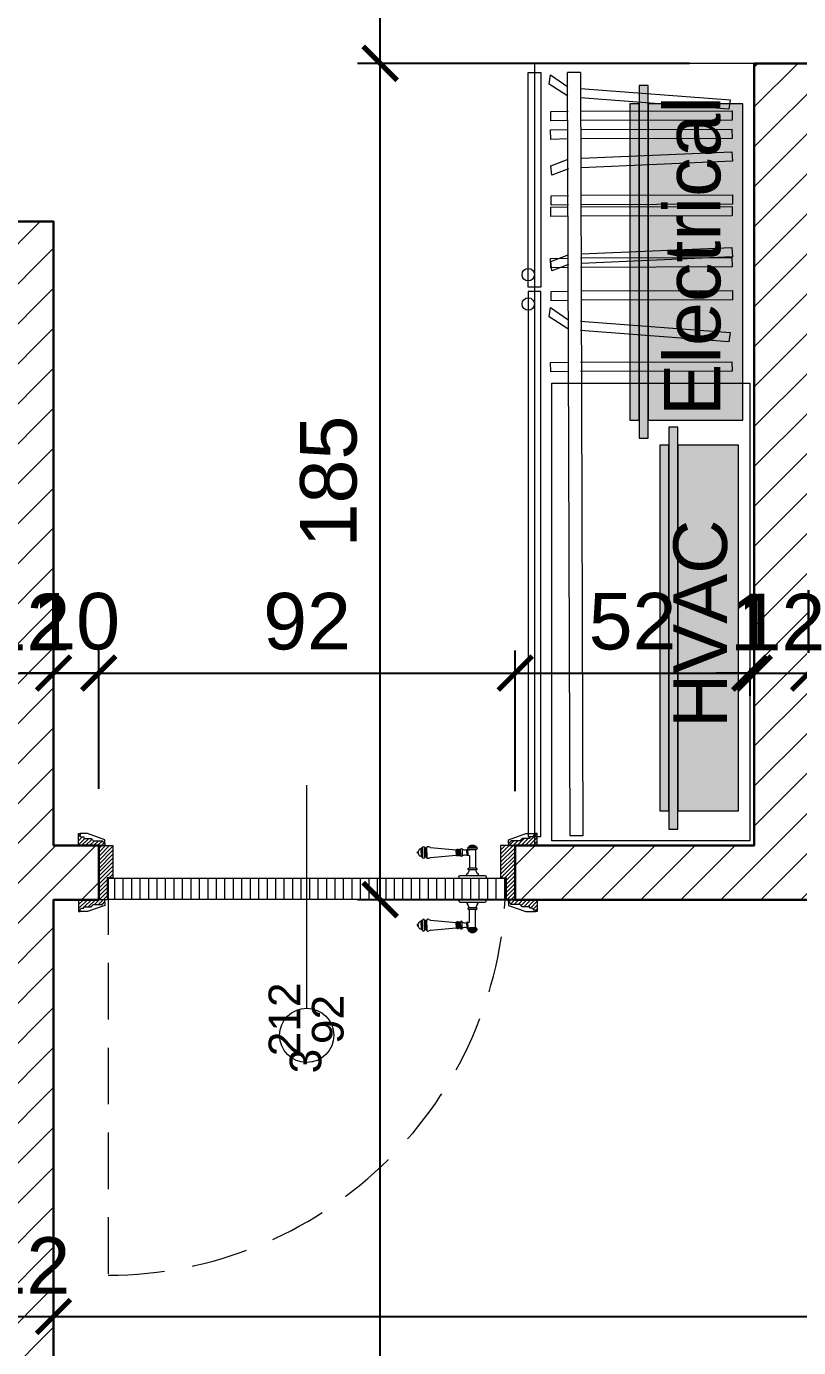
# Model space of a CAD drawing. Header units: centimetres. Extents: x 99002 to 104403, y -55119 to -48358.
# Drawn here: x 101303.3 to 101474.1, y -51711.4 to -51419.2 of the extents above; entities that cross this region are included whole.
import ezdxf

# ---------------------------------------------------------------- set-up
doc = ezdxf.new("R2010")
doc.units = ezdxf.units.CM
doc.header["$LTSCALE"] = 50
doc.header["$MEASUREMENT"] = 0
doc.linetypes.add('CACHE', pattern=[0.375, 0.25, -0.125])
doc.layers.get('0').update_dxf_attribs({"color": 8})
doc.layers.add('COTE 50ème', color=1, linetype='Continuous')
doc.layers.add('TEXTE', color=7, linetype='Continuous')
for name, color, linetype, lineweight in [('door', 44, 'Continuous', 5), ('KASETAT_Pen_No__22', 8, 'Continuous', 50), ('KASETAT_Pen_No__75', 6, 'Continuous', 20), ('MACONNERIE COUPE', 7, 'Continuous', 30), ('MACONNERIE HACHURE', 253, 'Continuous', 13), ('mobilimi', 8, 'Continuous', 9)]:
    doc.layers.add(name, color=color, linetype=linetype, lineweight=lineweight)
doc.layers.add('KASETAT_Pen_No__176', color=7, linetype='Continuous', lineweight=15, true_color=0x93a0c6)
doc.styles.add('GENERATED_STYLE_1', font='arial.ttf')
doc.styles.add('RS_TEXT_1.50', font='arial.ttf', dxfattribs={"height": 12.5})
doc.styles.add('RS_TXT_50', font='arial.ttf', dxfattribs={"height": 12.5})
doc.dimstyles.new('RS_50CM_LINEAIRE', dxfattribs={"dimscale": 5, "dimtxt": 12.5, "dimasz": 1.5, "dimexe": 1, "dimexo": 2.5, "dimgap": 1, "dimtad": 1, "dimdec": 1, "dimrnd": 0.5, "dimdsep": 46, "dimtxsty": 'RS_TXT_50', "dimblk1": 'ARCHTICK', "dimblk2": 'ARCHTICK', "dimsah": 1, "dimcen": 2.5, "dimdle": 1, "dimclrt": 4, "dimadec": 0, "dimazin": 2, "dimtfac": 1, "dimtdec": 1, "dimtix": 1, "dimtmove": 2, "dimatfit": 3, "dimfxl": 1, "dimtolj": 1, "dimtzin": 0, "dimarcsym": 0})

# ---------------------------------------------------------------- blocks, each defined once
blk = doc.blocks.new('_ArchTick')
at = {"color": 0, "linetype": 'ByBlock', "const_width": 0.15}
blk.add_lwpolyline([(-0.5, -0.5), (0.5, 0.5)], dxfattribs=at)
blk = doc.blocks.new('*D1009')
at = {"layer": 'COTE 50ème', "color": 0, "lineweight": -2, "ltscale": 0.5, "transparency": 16777216}
for p, q in [((101297.34, -51523.14), (101297.34, -51567.23)), ((101309.34, -51523.14), (101309.34, -51567.23)), ((101297.34, -51562.23), (101289.84, -51562.23)), ((101297.34, -51562.23), (101309.34, -51562.23)), ((101309.34, -51562.23), (101316.84, -51562.23))]:
    blk.add_line(p, q, dxfattribs=at)
at = {"layer": 'Defpoints', "color": 0, "ltscale": 0.5, "transparency": 16777216}
for p in [(101297.34, -51510.64), (101309.34, -51510.64), (101309.34, -51562.23)]:
    blk.add_point(p, dxfattribs=at)
at = {"layer": 'COTE 50ème', "color": 0, "lineweight": -2, "ltscale": 0.5, "transparency": 16777216, "xscale": 7.5, "yscale": 7.5, "zscale": 7.5}
blk.add_blockref('_ArchTick', (101297.34, -51562.23), dxfattribs=at)
at = {"layer": 'COTE 50ème', "color": 0, "lineweight": -2, "ltscale": 0.5, "transparency": 16777216, "xscale": 7.5, "yscale": 7.5, "zscale": 7.5, "rotation": 180}
blk.add_blockref('_ArchTick', (101309.34, -51562.23), dxfattribs=at)
at = {"layer": 'COTE 50ème', "color": 4, "ltscale": 0.5, "transparency": 16777216, "insert": (101303.34, -51550.95), "char_height": 12.5, "attachment_point": 5, "style": 'RS_TXT_50'}
blk.add_mtext('\\A1;12', dxfattribs=at)
blk = doc.blocks.new('*D1010')
at = {"layer": 'COTE 50ème', "color": 0, "lineweight": -2, "ltscale": 0.5, "transparency": 16777216}
for p, q in [((101319.34, -51587.86), (101319.34, -51557.23)), ((101411.48, -51588.35), (101411.48, -51557.23)), ((101314.34, -51562.23), (101416.48, -51562.23))]:
    blk.add_line(p, q, dxfattribs=at)
at = {"layer": 'Defpoints', "color": 0, "ltscale": 0.5, "transparency": 16777216}
for p in [(101411.48, -51562.23), (101319.34, -51600.36), (101411.48, -51600.85)]:
    blk.add_point(p, dxfattribs=at)
at = {"layer": 'COTE 50ème', "color": 0, "lineweight": -2, "ltscale": 0.5, "transparency": 16777216, "xscale": 7.5, "yscale": 7.5, "zscale": 7.5, "rotation": 180}
blk.add_blockref('_ArchTick', (101319.34, -51562.23), dxfattribs=at)
at = {"layer": 'COTE 50ème', "color": 0, "lineweight": -2, "ltscale": 0.5, "transparency": 16777216, "xscale": 7.5, "yscale": 7.5, "zscale": 7.5}
blk.add_blockref('_ArchTick', (101411.48, -51562.23), dxfattribs=at)
at = {"layer": 'COTE 50ème', "color": 4, "ltscale": 0.5, "transparency": 16777216, "insert": (101365.41, -51550.84), "char_height": 12.5, "attachment_point": 5, "style": 'RS_TXT_50'}
blk.add_mtext('\\A1;92', dxfattribs=at)
blk = doc.blocks.new('*D1011')
at = {"layer": 'COTE 50ème', "color": 0, "lineweight": -2, "ltscale": 0.5, "transparency": 16777216}
for p, q in [((101411.48, -51588.35), (101411.48, -51557.23)), ((101463.34, -51561.23), (101463.34, -51567.23)), ((101406.48, -51562.23), (101468.34, -51562.23))]:
    blk.add_line(p, q, dxfattribs=at)
at = {"layer": 'Defpoints', "color": 0, "ltscale": 0.5, "transparency": 16777216}
for p in [(101463.34, -51548.73), (101463.34, -51562.23), (101411.48, -51600.85)]:
    blk.add_point(p, dxfattribs=at)
at = {"layer": 'COTE 50ème', "color": 0, "lineweight": -2, "ltscale": 0.5, "transparency": 16777216, "xscale": 7.5, "yscale": 7.5, "zscale": 7.5, "rotation": 180}
blk.add_blockref('_ArchTick', (101411.48, -51562.23), dxfattribs=at)
at = {"layer": 'COTE 50ème', "color": 0, "lineweight": -2, "ltscale": 0.5, "transparency": 16777216, "xscale": 7.5, "yscale": 7.5, "zscale": 7.5}
blk.add_blockref('_ArchTick', (101463.34, -51562.23), dxfattribs=at)
at = {"layer": 'COTE 50ème', "color": 4, "ltscale": 0.5, "transparency": 16777216, "insert": (101437.41, -51550.84), "char_height": 12.5, "attachment_point": 5, "style": 'RS_TXT_50'}
blk.add_mtext('\\A1;52', dxfattribs=at)
blk = doc.blocks.new('*D1012')
at = {"layer": 'COTE 50ème', "color": 0, "lineweight": -2, "ltscale": 0.5, "transparency": 16777216}
for p, q in [((101464.34, -51555.79), (101464.34, -51567.23)), ((101463.34, -51561.23), (101463.34, -51567.23)), ((101463.34, -51562.23), (101455.84, -51562.23)), ((101463.34, -51562.23), (101464.34, -51562.23)), ((101464.34, -51562.23), (101471.84, -51562.23))]:
    blk.add_line(p, q, dxfattribs=at)
at = {"layer": 'Defpoints', "color": 0, "ltscale": 0.5, "transparency": 16777216}
for p in [(101464.34, -51543.29), (101463.34, -51548.73), (101464.34, -51562.23)]:
    blk.add_point(p, dxfattribs=at)
at = {"layer": 'COTE 50ème', "color": 0, "lineweight": -2, "ltscale": 0.5, "transparency": 16777216, "xscale": 7.5, "yscale": 7.5, "zscale": 7.5}
blk.add_blockref('_ArchTick', (101463.34, -51562.23), dxfattribs=at)
at = {"layer": 'COTE 50ème', "color": 0, "lineweight": -2, "ltscale": 0.5, "transparency": 16777216, "xscale": 7.5, "yscale": 7.5, "zscale": 7.5, "rotation": 180}
blk.add_blockref('_ArchTick', (101464.34, -51562.23), dxfattribs=at)
at = {"layer": 'COTE 50ème', "color": 4, "ltscale": 0.5, "transparency": 16777216, "insert": (101463.84, -51550.95), "char_height": 12.5, "attachment_point": 5, "style": 'RS_TXT_50'}
blk.add_mtext('\\A1;1', dxfattribs=at)
blk = doc.blocks.new('*D1013')
at = {"layer": 'COTE 50ème', "color": 0, "lineweight": -2, "ltscale": 0.5, "transparency": 16777216}
for p, q in [((101476.34, -51549.73), (101476.34, -51567.23)), ((101464.34, -51555.79), (101464.34, -51567.23)), ((101464.34, -51562.23), (101456.84, -51562.23)), ((101464.34, -51562.23), (101476.34, -51562.23)), ((101476.34, -51562.23), (101483.84, -51562.23))]:
    blk.add_line(p, q, dxfattribs=at)
at = {"layer": 'Defpoints', "color": 0, "ltscale": 0.5, "transparency": 16777216}
for p in [(101476.34, -51537.23), (101464.34, -51543.29), (101476.34, -51562.23)]:
    blk.add_point(p, dxfattribs=at)
at = {"layer": 'COTE 50ème', "color": 0, "lineweight": -2, "ltscale": 0.5, "transparency": 16777216, "xscale": 7.5, "yscale": 7.5, "zscale": 7.5}
blk.add_blockref('_ArchTick', (101464.34, -51562.23), dxfattribs=at)
at = {"layer": 'COTE 50ème', "color": 0, "lineweight": -2, "ltscale": 0.5, "transparency": 16777216, "xscale": 7.5, "yscale": 7.5, "zscale": 7.5, "rotation": 180}
blk.add_blockref('_ArchTick', (101476.34, -51562.23), dxfattribs=at)
at = {"layer": 'COTE 50ème', "color": 4, "ltscale": 0.5, "transparency": 16777216, "insert": (101470.34, -51550.95), "char_height": 12.5, "attachment_point": 5, "style": 'RS_TXT_50'}
blk.add_mtext('\\A1;12', dxfattribs=at)
blk = doc.blocks.new('*D1014')
at = {"layer": 'COTE 50ème', "color": 0, "lineweight": -2, "ltscale": 0.5, "transparency": 16777216}
for p, q in [((101476.34, -51549.73), (101476.34, -51567.23)), ((101624.34, -51557.94), (101624.34, -51567.23)), ((101471.34, -51562.23), (101629.34, -51562.23))]:
    blk.add_line(p, q, dxfattribs=at)
at = {"layer": 'Defpoints', "color": 0, "ltscale": 0.5, "transparency": 16777216}
for p in [(101476.34, -51537.23), (101624.34, -51545.44), (101624.34, -51562.23)]:
    blk.add_point(p, dxfattribs=at)
at = {"layer": 'COTE 50ème', "color": 0, "lineweight": -2, "ltscale": 0.5, "transparency": 16777216, "xscale": 7.5, "yscale": 7.5, "zscale": 7.5, "rotation": 180}
blk.add_blockref('_ArchTick', (101476.34, -51562.23), dxfattribs=at)
at = {"layer": 'COTE 50ème', "color": 0, "lineweight": -2, "ltscale": 0.5, "transparency": 16777216, "xscale": 7.5, "yscale": 7.5, "zscale": 7.5}
blk.add_blockref('_ArchTick', (101624.34, -51562.23), dxfattribs=at)
at = {"layer": 'COTE 50ème', "color": 4, "ltscale": 0.5, "transparency": 16777216, "insert": (101550.34, -51550.84), "char_height": 12.5, "attachment_point": 5, "style": 'RS_TXT_50'}
blk.add_mtext('\\A1;148', dxfattribs=at)
blk = doc.blocks.new('*D1017')
at = {"layer": 'COTE 50ème', "color": 0, "lineweight": -2, "ltscale": 0.5, "transparency": 16777216}
for p, q in [((101309.34, -51587.86), (101309.34, -51557.23)), ((101319.34, -51587.86), (101319.34, -51557.23)), ((101309.34, -51562.23), (101301.84, -51562.23)), ((101319.34, -51562.23), (101309.34, -51562.23)), ((101319.34, -51562.23), (101326.84, -51562.23))]:
    blk.add_line(p, q, dxfattribs=at)
at = {"layer": 'Defpoints', "color": 0, "ltscale": 0.5, "transparency": 16777216}
for p in [(101309.34, -51562.23), (101309.34, -51600.36), (101319.34, -51600.36)]:
    blk.add_point(p, dxfattribs=at)
at = {"layer": 'COTE 50ème', "color": 0, "lineweight": -2, "ltscale": 0.5, "transparency": 16777216, "xscale": 7.5, "yscale": 7.5, "zscale": 7.5}
blk.add_blockref('_ArchTick', (101309.34, -51562.23), dxfattribs=at)
at = {"layer": 'COTE 50ème', "color": 0, "lineweight": -2, "ltscale": 0.5, "transparency": 16777216, "xscale": 7.5, "yscale": 7.5, "zscale": 7.5, "rotation": 180}
blk.add_blockref('_ArchTick', (101319.34, -51562.23), dxfattribs=at)
at = {"layer": 'COTE 50ème', "color": 4, "ltscale": 0.5, "transparency": 16777216, "insert": (101314.34, -51550.84), "char_height": 12.5, "attachment_point": 5, "style": 'RS_TXT_50'}
blk.add_mtext('\\A1;10', dxfattribs=at)
blk = doc.blocks.new('door900')
at = {"color": 0}
for p, q in [((-9.3, 67.7), (9.3, 67.7)), ((9.3, 65.2), (-9.3, 65.2)), ((-6.8, 71.5), (-6.8, 70.2)), ((-5.5, 71.5), (-6.8, 71.5)), ((-6.8, 70.2), (6.8, 70.2)), ((-6.8, 62.7), (-6.8, 24)), ((-6.8, 62.7), (6.8, 62.7)), ((-5.5, 71.5), (5.5, 71.5)), ((5.5, 71.5), (6.8, 71.5)), ((6.8, 71.5), (6.8, 70.2)), ((8.7, 62.7), (6.8, 62.7)), ((10.5, 56.8), (10.5, 62.5)), ((12.7, 56.8), (12.7, 62.5)), ((22.5, 63.8), (22.5, 49.8)), ((26.5, 56.8), (26.5, 63.8)), ((26.5, 63.8), (29.1, 63.8)), ((26.5, 63.8), (29.1, 63.8)), ((29.1, 63.8), (29.1, 62.8)), ((29.1, 62.8), (29.1, 56.8)), ((31.1, 62.8), (31.1, 56.8)), ((34.1, 56.8), (34.1, 62.8)), ((34.1, 62.8), (34.1, 56.8)), ((92.8, 68.1), (36.2, 62.8)), ((36.2, 56.8), (36.2, 62.8)), ((101.2, 67.3), (103.2, 68)), ((101.2, 56.8), (101.2, 67.3)), ((103.2, 68), (103.2, 67.7)), ((103.2, 56.8), (103.2, 68)), ((106.5, 68), (105.5, 67.3)), ((105.5, 56.8), (105.5, 67.3)), ((106.5, 56.8), (106.5, 68)), ((110.7, 68), (111.8, 67.3)), ((110.7, 56.8), (110.7, 68)), ((111.8, 56.8), (111.8, 67.3)), ((111.8, 66.2), (113.3, 66.2)), ((113.3, 56.8), (113.3, 66.2)), ((120.5, 56.8), (120.5, 58.6)), ((6.8, 49.1), (6.8, 24)), ((8.7, 50.9), (8.7, 50.9)), ((10.5, 56.8), (10.5, 51.1)), ((12.7, 56.8), (12.7, 51.1)), ((26.5, 56.8), (26.5, 49.8)), ((26.5, 49.8), (29.1, 49.8)), ((26.5, 49.8), (29.1, 49.8)), ((29.1, 50.8), (29.1, 56.8)), ((29.1, 50.8), (29.1, 49.8)), ((29.1, 49.8), (29.1, 49.8)), ((31.1, 50.8), (31.1, 56.8)), ((34.1, 50.8), (34.1, 56.8)), ((34.1, 56.8), (34.1, 50.8)), ((36.2, 56.8), (36.2, 50.8)), ((92.8, 45.5), (36.2, 50.8)), ((101.2, 56.8), (101.2, 46.3)), ((101.2, 46.3), (103.2, 45.7)), ((103.2, 56.8), (103.2, 46.3)), ((103.2, 45.9), (103.2, 45.7)), ((105.5, 56.8), (105.5, 46.3)), ((106.5, 45.7), (105.5, 46.3)), ((106.5, 56.8), (106.5, 45.7)), ((110.7, 56.8), (110.7, 45.7)), ((110.7, 45.7), (111.8, 46.3)), ((111.8, 56.8), (111.8, 46.3)), ((111.8, 47.5), (113.3, 47.5)), ((113.3, 56.8), (113.3, 47.5)), ((120.5, 56.8), (120.5, 55)), ((-30, 3), (-30, 0)), ((30, 0), (-30, 0)), ((27, 6), (-27, 6)), ((-8.3, 22.3), (8.3, 22.3)), ((-8.3, 18.3), (8.3, 18.3)), ((30, 3), (30, 0))]:
    blk.add_line(p, q, dxfattribs=at)
for centre, radius, start, end in [((-9.3, 66.5), 1.25, 90, 270), ((-6.8, 67.7), 2.51, 90.115, 179.885), ((-6.8, 65.2), 2.51, 180.115, 269.885), ((0, 64), 9.29, 53.4104, 126.5896), ((6.8, 67.7), 2.51, 0.115, 89.885), ((6.8, 65.2), 2.51, 270.115, 359.885), ((8.6, 64.9), 2.15, 272.7029, 297.6142), ((9.3, 66.5), 1.25, 270, 90), ((10, 62.5), 0.561, 3.7097, 127.9634), ((11.6, 62.5), 1.1, 0.0106, 179.9894), ((16.7, 70.5), 8.83, 243.5466, 311.3694), ((24.5, 63.7), 2.01, 4.1469, 175.8531), ((30.1, 62.8), 1.03, 0, 180.0014), ((32.6, 62.8), 1.48, 0, 180), ((35.2, 62.8), 1.03, 0, 180), ((32.6, 62.8), 1.48, 1.563306237032948e-10, 2.08440831604393e-10), ((93.1, 72.5), 4.4, 266.3976, 315.6468), ((98.3, 67.4), 2.89, 358.3861, 135.6468), ((104.3, 67.6), 1.15, 170.914, 348.1019), ((108.6, 68), 2.1, 0, 180), ((115.5, 62.5), 2.84, 13.4568, 140.4953), ((127.9, 65.2), 9.88, 191.9991, 221.6757), ((120.5, 56.8), 1.79, 0, 90), ((8.7, 49), 1.91, 88.7426, 178.1515), ((8.6, 48.8), 2.15, 62.3858, 87.2971), ((10, 51.1), 0.561, 232.0366, 356.2903), ((11.6, 51.1), 1.1, 180.0106, 359.9894), ((16.7, 43.2), 8.83, 48.6306, 116.4534), ((24.5, 50), 2.01, 184.1469, 355.8531), ((30.1, 50.8), 1.03, 179.9972, 0), ((32.6, 50.8), 1.48, 180, 0), ((35.2, 50.8), 1.03, 180, 0), ((93.1, 41.1), 4.4, 44.3532, 93.6024), ((98.3, 46.2), 2.89, 224.3532, 1.6139), ((104.3, 46.1), 1.15, 11.8981, 189.086), ((108.6, 45.7), 2.1, 180, 0), ((115.5, 51.2), 2.84, 219.5047, 346.5432), ((127.9, 48.5), 9.88, 138.3243, 168.0009), ((120.5, 56.8), 1.79, 270, 0), ((-27, 3), 3, 90, 180), ((-6.8, 6), 6, 130.5908, 180), ((-16.6, 16.6), 8.41, 314.3689, 12.0705), ((-8.3, 20.3), 2, 90, 270), ((-8.5, 24), 1.71, 275.059, 359.7825), ((8.5, 24), 1.71, 180.2175, 264.941), ((16.6, 16.6), 8.41, 167.9295, 225.6311), ((8.3, 20.3), 2, 270, 90), ((6.8, 6), 6, 0, 49.4092), ((27, 3), 3, 0, 90)]:
    blk.add_arc(centre, radius, start, end, dxfattribs=at)
blk = doc.blocks.new('*D1027')
at = {"layer": 'COTE 50ème', "color": 0, "lineweight": -2, "ltscale": 0.5, "transparency": 16777216}
for p, q in [((101309.34, -51703.14), (101309.34, -51709.55)), ((101297.34, -51704.55), (101289.84, -51704.55)), ((101297.34, -51704.55), (101309.34, -51704.55)), ((101297.34, -51704.99), (101297.34, -51709.55)), ((101309.34, -51704.55), (101316.84, -51704.55))]:
    blk.add_line(p, q, dxfattribs=at)
at = {"layer": 'Defpoints', "color": 0, "ltscale": 0.5, "transparency": 16777216}
for p in [(101297.34, -51692.49), (101309.34, -51690.64), (101309.34, -51704.55)]:
    blk.add_point(p, dxfattribs=at)
at = {"layer": 'COTE 50ème', "color": 0, "lineweight": -2, "ltscale": 0.5, "transparency": 16777216, "xscale": 7.5, "yscale": 7.5, "zscale": 7.5}
blk.add_blockref('_ArchTick', (101297.34, -51704.55), dxfattribs=at)
at = {"layer": 'COTE 50ème', "color": 0, "lineweight": -2, "ltscale": 0.5, "transparency": 16777216, "xscale": 7.5, "yscale": 7.5, "zscale": 7.5, "rotation": 180}
blk.add_blockref('_ArchTick', (101309.34, -51704.55), dxfattribs=at)
at = {"layer": 'COTE 50ème', "color": 4, "ltscale": 0.5, "transparency": 16777216, "insert": (101303.34, -51693.27), "char_height": 12.5, "attachment_point": 5, "style": 'RS_TXT_50'}
blk.add_mtext('\\A1;12', dxfattribs=at)
blk = doc.blocks.new('*D1028')
at = {"layer": 'COTE 50ème', "color": 0, "lineweight": -2, "ltscale": 0.5, "transparency": 16777216}
for p, q in [((101859.34, -51682.97), (101859.34, -51709.55)), ((101309.34, -51703.14), (101309.34, -51709.55)), ((101304.34, -51704.55), (101864.34, -51704.55))]:
    blk.add_line(p, q, dxfattribs=at)
at = {"layer": 'Defpoints', "color": 0, "ltscale": 0.5, "transparency": 16777216}
for p in [(101859.34, -51670.47), (101309.34, -51690.64), (101859.34, -51704.55)]:
    blk.add_point(p, dxfattribs=at)
at = {"layer": 'COTE 50ème', "color": 0, "lineweight": -2, "ltscale": 0.5, "transparency": 16777216, "xscale": 7.5, "yscale": 7.5, "zscale": 7.5, "rotation": 180}
blk.add_blockref('_ArchTick', (101309.34, -51704.55), dxfattribs=at)
at = {"layer": 'COTE 50ème', "color": 0, "lineweight": -2, "ltscale": 0.5, "transparency": 16777216, "xscale": 7.5, "yscale": 7.5, "zscale": 7.5}
blk.add_blockref('_ArchTick', (101859.34, -51704.55), dxfattribs=at)
at = {"layer": 'COTE 50ème', "color": 4, "ltscale": 0.5, "transparency": 16777216, "insert": (101584.34, -51693.17), "char_height": 12.5, "attachment_point": 5, "style": 'RS_TXT_50'}
blk.add_mtext('\\A1;550', dxfattribs=at)
blk = doc.blocks.new('*D1137')
at = {"layer": 'COTE 50ème', "color": 0, "lineweight": -2, "ltscale": 0.5, "transparency": 16777216}
for p, q in [((101381.59, -52017.36), (101381.59, -51607.36)), ((101422.3, -51612.36), (101376.59, -51612.36)), ((101389.18, -52012.36), (101386.59, -52012.36))]:
    blk.add_line(p, q, dxfattribs=at)
at = {"layer": 'Defpoints', "color": 0, "ltscale": 0.5, "transparency": 16777216}
for p in [(101381.59, -51612.36), (101434.8, -51612.36), (101376.68, -52012.36)]:
    blk.add_point(p, dxfattribs=at)
at = {"layer": 'COTE 50ème', "color": 0, "lineweight": -2, "ltscale": 0.5, "transparency": 16777216, "xscale": 7.5, "yscale": 7.5, "zscale": 7.5}
for p, rotation in [((101381.59, -51612.36), 90), ((101381.59, -52012.36), 270)]:
    blk.add_blockref('_ArchTick', p, dxfattribs=dict(at, rotation=rotation))
at = {"layer": 'COTE 50ème', "color": 4, "ltscale": 0.5, "transparency": 16777216, "insert": (101370.21, -51812.36), "char_height": 12.5, "attachment_point": 5, "rotation": 90, "style": 'RS_TXT_50'}
blk.add_mtext('\\A1;400', dxfattribs=at)
blk = doc.blocks.new('*D1138')
at = {"layer": 'COTE 50ème', "color": 0, "lineweight": -2, "ltscale": 0.5, "transparency": 16777216}
for p, q in [((101381.59, -51617.36), (101381.59, -51422.36)), ((101449.99, -51427.36), (101376.59, -51427.36)), ((101422.3, -51612.36), (101376.59, -51612.36))]:
    blk.add_line(p, q, dxfattribs=at)
at = {"layer": 'Defpoints', "color": 0, "ltscale": 0.5, "transparency": 16777216}
for p in [(101381.59, -51427.36), (101462.49, -51427.36), (101434.8, -51612.36)]:
    blk.add_point(p, dxfattribs=at)
at = {"layer": 'COTE 50ème', "color": 0, "lineweight": -2, "ltscale": 0.5, "transparency": 16777216, "xscale": 7.5, "yscale": 7.5, "zscale": 7.5}
for p, rotation in [((101381.59, -51427.36), 90), ((101381.59, -51612.36), 270)]:
    blk.add_blockref('_ArchTick', p, dxfattribs=dict(at, rotation=rotation))
at = {"layer": 'COTE 50ème', "color": 4, "ltscale": 0.5, "transparency": 16777216, "insert": (101370.21, -51519.86), "char_height": 12.5, "attachment_point": 5, "rotation": 90, "style": 'RS_TXT_50'}
blk.add_mtext('\\A1;185', dxfattribs=at)
blk = doc.blocks.new('*D1139')
at = {"layer": 'COTE 50ème', "color": 0, "lineweight": -2, "ltscale": 0.5, "transparency": 16777216}
for p, q in [((101381.59, -51432.36), (101381.59, -51312.36)), ((101370.21, -51317.36), (101386.59, -51317.36)), ((101449.99, -51427.36), (101376.59, -51427.36))]:
    blk.add_line(p, q, dxfattribs=at)
at = {"layer": 'Defpoints', "color": 0, "ltscale": 0.5, "transparency": 16777216}
for p in [(101357.71, -51317.36), (101381.59, -51317.36), (101462.49, -51427.36)]:
    blk.add_point(p, dxfattribs=at)
at = {"layer": 'COTE 50ème', "color": 0, "lineweight": -2, "ltscale": 0.5, "transparency": 16777216, "xscale": 7.5, "yscale": 7.5, "zscale": 7.5}
for p, rotation in [((101381.59, -51317.36), 90), ((101381.59, -51427.36), 270)]:
    blk.add_blockref('_ArchTick', p, dxfattribs=dict(at, rotation=rotation))
at = {"layer": 'COTE 50ème', "color": 4, "ltscale": 0.5, "transparency": 16777216, "insert": (101370.21, -51372.36), "char_height": 12.5, "attachment_point": 5, "rotation": 90, "style": 'RS_TXT_50'}
blk.add_mtext('\\A1;110', dxfattribs=at)

msp = doc.modelspace()

# ---------------------------------------------------------------- hatches: boundary and pattern name
at = {"layer": 'door'}
h = msp.add_hatch(dxfattribs=at)
h.set_pattern_fill('ANSI31', color=256, scale=5, angle=1080)
h.set_pattern_definition([(45, (-46664.5816, 13486.6811), (-0.4419417382, 0.4419417382), [])])
edge = h.paths.add_edge_path()
edge.add_line((101315.59, -51598.48), (101316.01, -51598.48))
edge.add_line((101316.01, -51598.48), (101316.01, -51598.79))
edge.add_line((101316.01, -51598.79), (101317.77, -51598.79))
edge.add_line((101317.77, -51598.79), (101317.77, -51599))
edge.add_arc((101317.77, -51599.31), 0.314, 0, 90, ccw=False)
edge.add_line((101318.08, -51599.31), (101320.18, -51599.31))
edge.add_line((101320.18, -51599.31), (101320.18, -51599.52))
edge.add_arc((101320.18, -51599.84), 0.314, 0, 90, ccw=False)
edge.add_line((101320.49, -51599.84), (101320.7, -51599.84))
edge.add_line((101320.7, -51599.84), (101320.7, -51600.36))
edge.add_line((101320.7, -51600.36), (101314.84, -51600.36))
edge.add_line((101314.84, -51600.36), (101314.84, -51597.74))
edge.add_line((101314.84, -51597.74), (101315.25, -51597.74))
edge.add_line((101315.25, -51597.74), (101315.25, -51598.06))
edge.add_line((101315.25, -51598.06), (101315.17, -51598.06))
edge.add_arc((101315.59, -51598.06), 0.419, 180, 270)
h.paths.add_polyline_path([(101319.34, -51600.36), (101322.48, -51600.36), (101322.48, -51607.54), (101321.23, -51607.54), (101321.23, -51612.36), (101319.34, -51612.36)])
edge = h.paths.add_edge_path()
edge.add_line((101315.59, -51614.25), (101316.01, -51614.25))
edge.add_line((101316.01, -51614.25), (101316.01, -51613.93))
edge.add_line((101316.01, -51613.93), (101317.77, -51613.93))
edge.add_line((101317.77, -51613.93), (101317.77, -51613.72))
edge.add_arc((101317.77, -51613.41), 0.314, 270, 360)
edge.add_line((101318.08, -51613.41), (101320.18, -51613.41))
edge.add_line((101320.18, -51613.41), (101320.18, -51613.2))
edge.add_arc((101320.18, -51612.89), 0.314, 270, 360)
edge.add_line((101320.49, -51612.89), (101320.7, -51612.89))
edge.add_line((101320.7, -51612.89), (101320.7, -51612.36))
edge.add_line((101320.7, -51612.36), (101314.84, -51612.36))
edge.add_line((101314.84, -51612.36), (101314.84, -51614.98))
edge.add_line((101314.84, -51614.98), (101315.25, -51614.98))
edge.add_line((101315.25, -51614.98), (101315.25, -51614.67))
edge.add_line((101315.25, -51614.67), (101315.17, -51614.67))
edge.add_arc((101315.59, -51614.67), 0.419, 90, 180, ccw=False)
h = msp.add_hatch(dxfattribs=at)
h.set_pattern_fill('ANSI31', color=256, scale=5, angle=1080)
h.set_pattern_definition([(45, (-46664.5816, 13486.6811), (-0.4419417382, 0.4419417382), [])])
h.paths.add_polyline_path([(101411.34, -51600.36), (101408.2, -51600.36), (101408.2, -51607.54), (101409.46, -51607.54), (101409.46, -51612.36), (101411.34, -51612.36)])
edge = h.paths.add_edge_path()
edge.add_line((101415.09, -51598.48), (101414.68, -51598.48))
edge.add_line((101414.68, -51598.48), (101414.68, -51598.79))
edge.add_line((101414.68, -51598.79), (101412.91, -51598.79))
edge.add_line((101412.91, -51598.79), (101412.91, -51599))
edge.add_arc((101412.91, -51599.31), 0.314, 90, 180)
edge.add_line((101412.6, -51599.31), (101410.5, -51599.31))
edge.add_line((101410.5, -51599.31), (101410.5, -51599.52))
edge.add_arc((101410.5, -51599.84), 0.314, 90, 180)
edge.add_line((101410.19, -51599.84), (101409.98, -51599.84))
edge.add_line((101409.98, -51599.84), (101409.98, -51600.36))
edge.add_line((101409.98, -51600.36), (101416.34, -51600.36))
edge.add_line((101416.34, -51600.36), (101416.34, -51597.74))
edge.add_line((101416.34, -51597.74), (101415.93, -51597.74))
edge.add_line((101415.93, -51597.74), (101415.93, -51598.06))
edge.add_line((101415.93, -51598.06), (101415.51, -51598.06))
edge.add_arc((101415.09, -51598.06), 0.419, 270, 360, ccw=False)
edge = h.paths.add_edge_path()
edge.add_line((101415.09, -51614.25), (101414.68, -51614.25))
edge.add_line((101414.68, -51614.25), (101414.68, -51613.93))
edge.add_line((101414.68, -51613.93), (101412.91, -51613.93))
edge.add_line((101412.91, -51613.93), (101412.91, -51613.72))
edge.add_arc((101412.91, -51613.41), 0.314, 180, 270, ccw=False)
edge.add_line((101412.6, -51613.41), (101410.5, -51613.41))
edge.add_line((101410.5, -51613.41), (101410.5, -51613.2))
edge.add_arc((101410.5, -51612.89), 0.314, 180, 270, ccw=False)
edge.add_line((101410.19, -51612.89), (101409.98, -51612.89))
edge.add_line((101409.98, -51612.89), (101409.98, -51612.36))
edge.add_line((101409.98, -51612.36), (101416.34, -51612.36))
edge.add_line((101416.34, -51612.36), (101416.34, -51614.98))
edge.add_line((101416.34, -51614.98), (101415.93, -51614.98))
edge.add_line((101415.93, -51614.98), (101415.93, -51614.67))
edge.add_line((101415.93, -51614.67), (101415.51, -51614.67))
edge.add_arc((101415.09, -51614.67), 0.419, 0, 90)
h = msp.add_hatch(dxfattribs=at)
h.set_pattern_fill('ANSI31', color=256, scale=15, angle=585)
h.set_pattern_definition([(270, (146844.1335, 57534.1135), (1.875, -2e-15), [])])
h.paths.add_polyline_path([(101321.44, -51607.6), (101409.25, -51607.6), (101409.25, -51612.31), (101321.44, -51612.31)])
at = {"layer": 'KASETAT_Pen_No__176', "linetype": 'Continuous', "lineweight": 0, "true_color": 0x2776bb}
msp.add_hatch(color=152, dxfattribs=at).paths.add_polyline_path([(101436.84, -51436.28), (101436.84, -51506.28), (101438.84, -51506.28), (101438.84, -51510.28), (101440.84, -51510.28), (101440.84, -51506.28), (101461.84, -51506.28), (101461.84, -51436.28), (101440.84, -51436.28), (101440.84, -51432.28), (101438.84, -51432.28), (101438.84, -51436.28)])
at = {"layer": 'KASETAT_Pen_No__75', "linetype": 'Continuous', "lineweight": 0, "true_color": 0xbf00bf}
msp.add_hatch(color=212, dxfattribs=at).paths.add_polyline_path([(101443.44, -51511.82), (101443.44, -51592.72), (101445.44, -51592.72), (101445.44, -51596.72), (101447.44, -51596.72), (101447.44, -51592.72), (101460.84, -51592.72), (101460.84, -51511.82), (101447.44, -51511.82), (101447.44, -51507.82), (101445.44, -51507.82), (101445.44, -51511.82)])
at = {"layer": 'MACONNERIE HACHURE'}
h = msp.add_hatch(dxfattribs=at)
h.set_pattern_fill('ANSI31', color=256, scale=50, style=0)
h.set_pattern_definition([(45, (0, 5835.283), (-4.41941738, 4.41941738), [])])
h.paths.add_polyline_path([(101144.34, -51327.36), (101124.34, -51327.36), (101124.34, -51297.36), (101144.34, -51297.36)])
h.paths.add_polyline_path([(100644.34, -51327.36), (100664.34, -51327.36), (100664.34, -51297.36), (100644.34, -51297.36)])
h.paths.add_polyline_path([(101224.34, -50332.36), (101199.34, -50332.36), (101199.34, -50238.36), (101224.34, -50238.36)])
h.paths.add_polyline_path([(101224.34, -50357.36), (101199.34, -50357.36), (101199.34, -50513.36), (101147.34, -50513.36), (101147.34, -50535.36), (101159.34, -50535.36), (101159.34, -50525.36), (101284.34, -50525.36), (101284.34, -50513.36), (101224.34, -50513.36)])
h.paths.add_polyline_path([(100564.34, -50332.36), (100589.34, -50332.36), (100589.34, -50238.36), (100564.34, -50238.36)])
h.paths.add_polyline_path([(101329.34, -50332.36), (101499.34, -50332.36), (101499.34, -50357.36), (101329.34, -50357.36)])
h.paths.add_polyline_path([(101624.34, -49932.36), (101524.34, -49932.36), (101524.34, -49907.36), (101624.34, -49907.36)])
h.paths.add_polyline_path([(101284.34, -49932.36), (101344.34, -49932.36), (101344.34, -49907.36), (101259.34, -49907.36), (101259.34, -49972.36), (101224.34, -49972.36), (101224.34, -49997.36), (101284.34, -49997.36)])
h.paths.add_polyline_path([(101964.34, -50062.36), (101964.34, -49997.36), (101859.34, -49997.36), (101859.34, -49932.36), (101804.34, -49932.36), (101804.34, -49907.36), (101884.34, -49907.36), (101884.34, -49972.36), (101994.34, -49972.36), (101994.34, -50037.36), (102012.19, -50037.36), (102012.19, -50062.36)])
h.paths.add_polyline_path([(101994.34, -50332.36), (101969.34, -50332.36), (101969.34, -50299.36), (101994.34, -50299.36)])
h.paths.add_polyline_path([(100164.34, -49932.36), (100264.34, -49932.36), (100264.34, -49907.36), (100164.34, -49907.36)])
h.paths.add_polyline_path([(100504.34, -49932.36), (100444.34, -49932.36), (100444.34, -49907.36), (100529.34, -49907.36), (100529.34, -49972.36), (100564.34, -49972.36), (100564.34, -49997.36), (100504.34, -49997.36)])
h.paths.add_polyline_path([(99824.34, -50062.36), (99824.34, -49997.36), (99929.34, -49997.36), (99929.34, -49932.36), (99984.34, -49932.36), (99984.34, -49907.36), (99904.34, -49907.36), (99904.34, -49972.36), (99794.34, -49972.36), (99794.34, -50037.36), (99776.49, -50037.36), (99776.49, -50062.36)])
h.paths.add_polyline_path([(99794.34, -50332.36), (99819.34, -50332.36), (99819.34, -50299.36), (99794.34, -50299.36)])
h.paths.add_polyline_path([(100121.34, -50332.36), (100104.34, -50332.21), (100104.34, -50357.21), (100121.34, -50357.36)])
h.paths.add_polyline_path([(101667.34, -50332.36), (101684.34, -50332.21), (101684.34, -50357.21), (101667.34, -50357.36)])
h.paths.add_polyline_path([(101969.34, -50417.36), (101994.34, -50417.36), (101994.34, -50357.36), (101969.34, -50357.36)])
h.paths.add_polyline_path([(101499.34, -51305.36), (101509.34, -51305.36), (101509.34, -51317.36), (101469.34, -51317.36), (101469.34, -51305.36), (101479.34, -51305.36), (101479.34, -50987.36), (101309.34, -50987.36), (101309.34, -51305.36), (101387.35, -51305.36), (101387.35, -51317.36), (101289.34, -51317.36), (101289.34, -50957.36), (101859.34, -50957.36), (101859.34, -50912.36), (101884.34, -50912.36), (101884.34, -50962.36), (101994.34, -50962.36), (101994.34, -50982.36), (101884.34, -50982.36), (101884.34, -51032.36), (101859.34, -51032.36), (101859.34, -50987.36), (101499.34, -50987.36)])
h.paths.add_polyline_path([(100459.34, -50332.36), (100289.34, -50332.36), (100289.34, -50357.36), (100459.34, -50357.36)])
h.paths.add_polyline_path([(100164.34, -50363.36), (100164.34, -50358.36), (100216.34, -50358.36), (100216.34, -50357.36), (100221.34, -50357.36), (100221.34, -50363.36)])
h.paths.add_polyline_path([(100714.18, -51192.36), (100664.34, -51192.36), (100664.34, -51152.36), (100714.18, -51152.36)])
h.paths.add_polyline_path([(100874.34, -51192.36), (100834.34, -51192.36), (100834.34, -51152.36), (100874.34, -51152.36)])
h.paths.add_polyline_path([(100734.34, -51547.36), (100644.34, -51547.36), (100644.34, -51487.36), (100491.34, -51487.36), (100491.34, -51750.36), (100479.34, -51750.36), (100479.34, -51612.36), (100469.34, -51612.36), (100469.34, -51600.36), (100479.34, -51600.36), (100479.34, -51462.36), (100644.34, -51462.36), (100644.34, -51427.36), (100664.34, -51427.36), (100664.34, -51511.36), (100734.34, -51511.36), (100734.34, -51462.36), (100769.34, -51462.36), (100769.34, -51482.36), (100759.34, -51482.36), (100759.34, -51532.36), (100734.34, -51532.36), (100734.34, -51516.36), (100664.34, -51516.36), (100664.34, -51542.36), (100734.34, -51542.36)])
h.paths.add_polyline_path([(99929.34, -51940.47), (99904.34, -51940.47), (99904.34, -51987.36), (99929.34, -51987.36)])
h.paths.add_polyline_path([(100289.34, -51305.36), (100279.34, -51305.36), (100279.34, -51317.36), (100319.34, -51317.36), (100319.34, -51305.36), (100309.34, -51305.36), (100309.34, -50987.36), (100479.34, -50987.36), (100479.34, -51305.36), (100401.33, -51305.36), (100401.33, -51317.36), (100499.34, -51317.36), (100499.34, -50957.36), (99929.34, -50957.36), (99929.34, -50912.36), (99904.34, -50912.36), (99904.34, -50962.36), (99794.34, -50962.36), (99794.34, -50982.36), (99904.34, -50982.36), (99904.34, -51032.36), (99929.34, -51032.36), (99929.34, -50987.36), (100289.34, -50987.36)])
h.paths.add_polyline_path([(99819.34, -50417.36), (99794.34, -50417.36), (99794.34, -50357.36), (99819.34, -50357.36)])
h.paths.add_polyline_path([(100564.34, -50357.36), (100589.34, -50357.36), (100589.34, -50513.36), (100641.34, -50513.36), (100641.34, -50535.36), (100629.34, -50535.36), (100629.34, -50525.36), (100504.34, -50525.36), (100504.34, -50513.36), (100564.34, -50513.36)])
h.paths.add_polyline_path([(100589.34, -50162.36), (100589.34, -50142.36), (100639.34, -50142.36), (100639.34, -50022.36), (100664.34, -50022.36), (100664.34, -50137.36), (100681.84, -50137.36), (100681.84, -50162.36)])
h.paths.add_polyline_path([(99929.34, -51612.36), (99929.34, -51670.47), (99904.34, -51670.47), (99904.34, -51617.36), (99794.34, -51617.36), (99794.34, -51527.36), (99819.34, -51527.36), (99819.34, -51592.36), (100152.34, -51592.36), (100152.34, -51419.36), (100164.34, -51419.36), (100164.34, -51427.36), (100220.34, -51427.36), (100220.34, -51439.36), (100164.34, -51439.36), (100164.34, -51587.36), (100312.34, -51587.36), (100312.34, -51439.36), (100302.34, -51439.36), (100302.34, -51427.36), (100324.34, -51427.36), (100324.34, -51600.36), (100377.21, -51600.36), (100377.21, -51612.36)])
h.paths.add_polyline_path([(100164.34, -51285.36), (100164.34, -51305.36), (100187.34, -51305.36), (100187.34, -51317.36), (100164.34, -51317.36), (100164.34, -51327.36), (100152.34, -51327.36), (100152.34, -51297.36), (99929.34, -51297.36), (99929.34, -51285.36)])
h.paths.add_polyline_path([(100729.34, -50647.36), (100729.34, -50635.36), (100641.34, -50635.36), (100641.34, -50627.36), (100629.34, -50627.36), (100629.34, -50647.36)])
h.paths.add_polyline_path([(99819.34, -51297.36), (99794.34, -51297.36), (99794.34, -51347.36), (99819.34, -51347.36)])
h.paths.add_polyline_path([(99819.34, -50647.36), (99794.34, -50647.36), (99794.34, -50597.36), (99819.34, -50597.36)])
h.paths.add_polyline_path([(99929.34, -51247.36), (99904.34, -51247.36), (99904.34, -51192.47), (99929.34, -51192.47)], flags=17)
h.paths.add_polyline_path([(99929.34, -50697.36), (99904.34, -50697.36), (99904.34, -50752.25), (99929.34, -50752.25)])
h.paths.add_polyline_path([(101074.51, -51192.36), (101124.34, -51192.36), (101124.34, -51152.36), (101074.51, -51152.36)])
h.paths.add_polyline_path([(100914.34, -51192.36), (100954.34, -51192.36), (100954.34, -51152.36), (100914.34, -51152.36)])
h.paths.add_polyline_path([(100759.34, -52012.36), (100779.34, -52012.36), (100779.34, -52037.36), (100759.34, -52037.36)])
h.paths.add_polyline_path([(100444.34, -52012.36), (100444.34, -52037.36), (100624.34, -52037.36), (100624.34, -52012.36), (100491.34, -52012.36), (100491.34, -51842.36), (100479.34, -51842.36), (100479.34, -52012.36)])
h.paths.add_polyline_path([(101054.34, -51547.36), (101144.34, -51547.36), (101144.34, -51487.36), (101297.34, -51487.36), (101297.34, -51752.36), (101309.34, -51752.36), (101309.34, -51612.36), (101319.34, -51612.36), (101319.34, -51600.36), (101309.34, -51600.36), (101309.34, -51462.36), (101144.34, -51462.36), (101144.34, -51427.36), (101124.34, -51427.36), (101124.34, -51511.36), (101054.34, -51511.36), (101054.34, -51462.36), (100869.34, -51462.36), (100869.34, -51482.36), (101029.34, -51482.36), (101029.34, -51532.36), (101054.34, -51532.36), (101054.34, -51516.36), (101124.34, -51516.36), (101124.34, -51542.36), (101054.34, -51542.36)])
h.paths.add_polyline_path([(101859.34, -51940.47), (101884.34, -51940.47), (101884.34, -51987.36), (101859.34, -51987.36)])
h.paths.add_polyline_path([(100879.34, -50162.36), (100861.84, -50162.36), (100861.84, -50137.36), (100879.34, -50137.36), (100879.34, -49972.36), (100909.34, -49972.36), (100909.34, -50137.36), (100926.84, -50137.36), (100926.84, -50162.36), (100909.34, -50162.36), (100909.34, -50635.36), (100977.34, -50635.36), (100977.34, -50647.36), (100909.34, -50647.36), (100909.34, -50822.36), (100879.34, -50822.36), (100879.34, -50647.36), (100811.34, -50647.36), (100811.34, -50635.36), (100879.34, -50635.36)])
h.paths.add_polyline_path([(101199.34, -50162.36), (101199.34, -50142.36), (101149.34, -50142.36), (101149.34, -50022.36), (101124.34, -50022.36), (101124.34, -50137.36), (101106.84, -50137.36), (101106.84, -50162.36)])
h.paths.add_polyline_path([(99929.34, -52012.36), (99984.34, -52012.36), (99984.34, -52037.36), (99929.34, -52037.36)])
h.paths.add_polyline_path([(100164.34, -52012.36), (100164.34, -52037.36), (100264.34, -52037.36), (100264.34, -52012.36)])
h.paths.add_polyline_path([(100879.34, -52012.36), (101029.34, -52012.36), (101029.34, -52037.36), (100879.34, -52037.36)])
h.paths.add_polyline_path([(101164.34, -52012.36), (101297.34, -52012.36), (101297.34, -51842.36), (101309.34, -51842.36), (101309.34, -52012.36), (101859.34, -52012.36), (101859.34, -52037.36), (101164.34, -52037.36)])
h.paths.add_polyline_path([(101859.34, -51612.36), (101859.34, -51670.47), (101884.34, -51670.47), (101884.34, -51617.36), (101994.34, -51617.36), (101994.34, -51527.36), (101969.34, -51527.36), (101969.34, -51592.36), (101636.34, -51592.36), (101636.34, -51419.36), (101624.34, -51419.36), (101624.34, -51427.36), (101568.34, -51427.36), (101568.34, -51439.36), (101624.34, -51439.36), (101624.34, -51587.36), (101476.34, -51587.36), (101476.34, -51439.36), (101486.34, -51439.36), (101486.34, -51427.36), (101464.34, -51427.36), (101464.34, -51600.36), (101411.48, -51600.36), (101411.48, -51612.36)])
h.paths.add_polyline_path([(101624.34, -51285.36), (101624.34, -51305.36), (101601.34, -51305.36), (101601.34, -51317.36), (101624.34, -51317.36), (101624.34, -51327.36), (101636.34, -51327.36), (101636.34, -51297.36), (101859.34, -51297.36), (101859.34, -51285.36)])
h.paths.add_polyline_path([(101059.34, -50647.36), (101059.34, -50635.36), (101147.34, -50635.36), (101147.34, -50627.36), (101159.34, -50627.36), (101159.34, -50647.36)])
h.paths.add_polyline_path([(101969.34, -51297.36), (101994.34, -51297.36), (101994.34, -51347.36), (101969.34, -51347.36)])
h.paths.add_polyline_path([(101969.34, -50647.36), (101994.34, -50647.36), (101994.34, -50597.36), (101969.34, -50597.36)])
h.paths.add_polyline_path([(101859.34, -51247.36), (101884.34, -51247.36), (101884.34, -51192.47), (101859.34, -51192.47)], flags=17)
h.paths.add_polyline_path([(101859.34, -50697.36), (101884.34, -50697.36), (101884.34, -50752.25), (101859.34, -50752.25)])

# ---------------------------------------------------------------- linework, layer by layer
at = {"layer": 'door'}
msp.add_line((101365.34, -51636.36), (101365.34, -51587.04), dxfattribs=at)
at = {"layer": 'door', "linetype": 'CACHE'}
msp.add_line((101321.44, -51607.6), (101321.44, -51695.41), dxfattribs=at)
at = {"layer": 'door'}
for points in [[(101315.59, -51598.48), (101316.01, -51598.48), (101316.01, -51598.79), (101317.77, -51598.79), (101317.77, -51599, -0.414214), (101318.08, -51599.31), (101320.18, -51599.31), (101320.18, -51599.52, -0.414214), (101320.49, -51599.84), (101320.7, -51599.84), (101320.7, -51600.36), (101314.84, -51600.36), (101314.84, -51597.74), (101315.25, -51597.74), (101315.25, -51598.06), (101315.17, -51598.06, 0.414214), (101315.59, -51598.48)], [(101415.09, -51598.48), (101414.68, -51598.48), (101414.68, -51598.79), (101412.91, -51598.79), (101412.91, -51599, 0.414214), (101412.6, -51599.31), (101410.5, -51599.31), (101410.5, -51599.52, 0.414214), (101410.19, -51599.84), (101409.98, -51599.84), (101409.98, -51600.36), (101416.34, -51600.36), (101416.34, -51597.74), (101415.93, -51597.74), (101415.93, -51598.06), (101415.51, -51598.06, -0.414214), (101415.09, -51598.48)], [(101315.59, -51614.25), (101316.01, -51614.25), (101316.01, -51613.93), (101317.77, -51613.93), (101317.77, -51613.72, 0.414214), (101318.08, -51613.41), (101320.18, -51613.41), (101320.18, -51613.2, 0.414214), (101320.49, -51612.89), (101320.7, -51612.89), (101320.7, -51612.36), (101314.84, -51612.36), (101314.84, -51614.98), (101315.25, -51614.98), (101315.25, -51614.67), (101315.17, -51614.67, -0.414214), (101315.59, -51614.25)], [(101415.09, -51614.25), (101414.68, -51614.25), (101414.68, -51613.93), (101412.91, -51613.93), (101412.91, -51613.72, -0.414214), (101412.6, -51613.41), (101410.5, -51613.41), (101410.5, -51613.2, -0.414214), (101410.19, -51612.89), (101409.98, -51612.89), (101409.98, -51612.36), (101416.34, -51612.36), (101416.34, -51614.98), (101415.93, -51614.98), (101415.93, -51614.67), (101415.51, -51614.67, 0.414214), (101415.09, -51614.25)]]:
    msp.add_lwpolyline(points, format="xyb", dxfattribs=at)
for points in [[(101320.7, -51599.84), (101320.7, -51599.11), (101316.85, -51597.74), (101315.25, -51597.74)], [(101409.98, -51599.84), (101409.98, -51599.11), (101413.84, -51597.74), (101415.93, -51597.74)], [(101319.34, -51600.36), (101322.48, -51600.36), (101322.48, -51607.54), (101321.23, -51607.54), (101321.23, -51612.36), (101319.34, -51612.36), (101319.34, -51600.36)], [(101411.34, -51600.36), (101408.2, -51600.36), (101408.2, -51607.54), (101409.46, -51607.54), (101409.46, -51612.36), (101411.34, -51612.36), (101411.34, -51600.36)], [(101321.44, -51607.6), (101409.25, -51607.6), (101409.25, -51612.31), (101321.44, -51612.31), (101321.44, -51607.6)], [(101320.7, -51612.89), (101320.7, -51613.62), (101316.85, -51614.98), (101315.25, -51614.98)], [(101409.98, -51612.89), (101409.98, -51613.62), (101413.84, -51614.98), (101415.93, -51614.98)]]:
    msp.add_lwpolyline(points, dxfattribs=at)
msp.add_circle((101365.34, -51642.36), 6, dxfattribs=at)
at = {"layer": 'door', "linetype": 'CACHE'}
msp.add_arc((101321.35, -51607.37), 88.04, 270.0583, 356.7816, dxfattribs=at)
at = {"layer": 'KASETAT_Pen_No__22', "color": 32, "linetype": 'Continuous', "lineweight": 0, "true_color": 0xcd6928}
for p, q in [((101438.84, -51432.28), (101438.84, -51510.28)), ((101440.84, -51432.28), (101438.84, -51432.28)), ((101440.84, -51510.28), (101440.84, -51432.28)), ((101436.84, -51436.28), (101436.84, -51506.28)), ((101438.84, -51436.28), (101436.84, -51436.28)), ((101438.84, -51506.28), (101438.84, -51436.28)), ((101440.84, -51436.28), (101440.84, -51506.28)), ((101461.84, -51436.28), (101440.84, -51436.28)), ((101461.84, -51506.28), (101461.84, -51436.28)), ((101436.84, -51506.28), (101438.84, -51506.28)), ((101440.84, -51506.28), (101461.84, -51506.28)), ((101438.84, -51510.28), (101440.84, -51510.28))]:
    msp.add_line(p, q, dxfattribs=at)
at = {"layer": 'KASETAT_Pen_No__22', "color": 8, "linetype": 'Continuous', "lineweight": 0}
for p, q in [((101445.44, -51507.82), (101445.44, -51596.72)), ((101447.44, -51507.82), (101445.44, -51507.82)), ((101447.44, -51596.72), (101447.44, -51507.82)), ((101443.44, -51511.82), (101443.44, -51592.72)), ((101445.44, -51511.82), (101443.44, -51511.82)), ((101445.44, -51592.72), (101445.44, -51511.82)), ((101447.44, -51511.82), (101447.44, -51592.72)), ((101460.84, -51511.82), (101447.44, -51511.82)), ((101460.84, -51592.72), (101460.84, -51511.82)), ((101443.44, -51592.72), (101445.44, -51592.72)), ((101447.44, -51592.72), (101460.84, -51592.72)), ((101445.44, -51596.72), (101447.44, -51596.72))]:
    msp.add_line(p, q, dxfattribs=at)
at = {"layer": 'MACONNERIE COUPE'}
msp.add_lwpolyline([(101859.34, -51612.36), (101859.34, -51670.47), (101884.34, -51670.47), (101884.34, -51617.36), (101994.34, -51617.36), (101994.34, -51527.36), (101969.34, -51527.36), (101969.34, -51592.36), (101636.34, -51592.36), (101636.34, -51419.36), (101624.34, -51419.36), (101624.34, -51427.36), (101568.34, -51427.36), (101568.34, -51439.36), (101624.34, -51439.36), (101624.34, -51587.36), (101476.34, -51587.36), (101476.34, -51439.36), (101486.34, -51439.36), (101486.34, -51427.36), (101464.34, -51427.36), (101464.34, -51600.36), (101411.48, -51600.36), (101411.48, -51612.36)], close=True, dxfattribs=at)
msp.add_lwpolyline([(101029.34, -51532.36), (101054.34, -51532.36), (101054.34, -51516.36), (101124.34, -51516.36), (101124.34, -51542.36), (101054.34, -51542.36), (101054.34, -51547.36), (101144.34, -51547.36), (101144.34, -51487.36), (101297.34, -51487.36), (101297.34, -51752.36), (101309.34, -51752.36), (101309.34, -51612.36), (101319.34, -51612.36), (101319.34, -51600.36), (101309.34, -51600.36), (101309.34, -51462.36), (101144.34, -51462.36), (101144.34, -51427.36), (101124.34, -51427.36), (101124.34, -51511.36), (101054.34, -51511.36), (101054.34, -51462.36), (100869.34, -51462.36)], dxfattribs=at)
at = {"layer": 'mobilimi'}
for p, q in [((101423.59, -51598.22), (101423.03, -51429.38)), ((101425.9, -51429.38), (101426.41, -51598.22)), ((101423.03, -51432.49), (101423.03, -51432.48))]:
    msp.add_line(p, q, dxfattribs=at)
for points in [[(101417.09, -51429.38), (101417.09, -51476.86), (101414.34, -51476.86), (101414.34, -51429.38)], [(101415.72, -51427.36), (101415.72, -51600.36), (101464.34, -51600.36), (101464.34, -51427.36)], [(101417.09, -51598.35), (101417.09, -51477.86), (101414.34, -51477.86), (101414.34, -51598.35)], [(101463.34, -51498.09), (101463.34, -51599.36), (101419.57, -51599.36), (101419.57, -51498.09)]]:
    msp.add_lwpolyline(points, close=True, dxfattribs=at)
for points in [[(101425.9, -51429.38), (101423.03, -51429.38)], [(101423.07, -51434.62), (101418.95, -51431.99), (101419.23, -51429.93), (101423.06, -51432.53)], [(101425.88, -51432.92), (101458.97, -51435.41), (101458.68, -51437.47)], [(101458.68, -51437.47), (101425.89, -51435.01)], [(101423.16, -51440.01), (101419.34, -51440.1), (101419.33, -51438.03), (101423.15, -51437.94)], [(101425.97, -51437.92), (101459.44, -51437.83), (101459.45, -51439.91)], [(101459.45, -51439.91), (101425.98, -51440)], [(101423.12, -51444.08), (101419.3, -51444.17), (101419.29, -51442.1), (101423.11, -51442.01)], [(101425.92, -51441.99), (101459.4, -51441.9), (101459.41, -51443.98)], [(101459.41, -51443.98), (101425.93, -51444.07)], [(101426.02, -51448.37), (101459.36, -51446.95), (101459.52, -51449.02)], [(101423.21, -51450.67), (101419.53, -51452.11), (101419.37, -51450.04), (101423.2, -51448.59)], [(101459.52, -51449.02), (101426.03, -51450.45)], [(101423.25, -51458.64), (101419.43, -51458.73), (101419.42, -51456.66), (101423.24, -51456.57)], [(101425.97, -51459.08), (101459.44, -51458.99), (101459.45, -51461.06)], [(101426.06, -51456.55), (101459.53, -51456.46), (101459.54, -51458.54)], [(101459.54, -51458.54), (101426.07, -51458.63)], [(101423.16, -51461.16), (101419.34, -51461.26), (101419.33, -51459.18), (101423.15, -51459.09)], [(101459.45, -51461.06), (101425.98, -51461.15)], [(101423.12, -51472.5), (101419.3, -51472.59), (101419.29, -51470.52), (101423.11, -51470.43)], [(101423.21, -51471.82), (101419.53, -51473.26), (101419.37, -51471.19), (101423.2, -51469.74)], [(101425.92, -51470.41), (101459.4, -51470.32), (101459.41, -51472.4)], [(101426.02, -51469.52), (101459.36, -51468.1), (101459.52, -51470.17)], [(101459.52, -51470.17), (101426.03, -51471.6)], [(101459.41, -51472.4), (101425.93, -51472.49)], [(101423.25, -51479.8), (101419.43, -51479.89), (101419.42, -51477.81), (101423.24, -51477.72)], [(101426.06, -51477.71), (101459.53, -51477.62), (101459.54, -51479.69)], [(101423.07, -51486.08), (101418.95, -51483.45), (101419.23, -51481.39), (101423.06, -51483.99)], [(101459.54, -51479.69), (101426.07, -51479.78)], [(101425.88, -51484.38), (101458.97, -51486.87), (101458.68, -51488.93)], [(101458.68, -51488.93), (101425.89, -51486.47)], [(101423.12, -51495.54), (101419.3, -51495.63), (101419.29, -51493.56), (101423.11, -51493.47)], [(101425.92, -51493.45), (101459.4, -51493.36), (101459.41, -51495.44)], [(101459.41, -51495.44), (101425.93, -51495.53)], [(101426.41, -51598.22), (101423.59, -51598.22)]]:
    msp.add_lwpolyline(points, dxfattribs=at)
for centre in [(101414.34, -51474.11), (101414.34, -51480.61)]:
    msp.add_circle(centre, 1.38, dxfattribs=at)

# ---------------------------------------------------------------- block references
at = {"layer": 'door', "xscale": -0.1, "yscale": 0.1, "zscale": 0.1}
msp.add_blockref('door900', (101402.01, -51607.6), dxfattribs=at)
at = {"layer": 'door', "xscale": 0.1, "yscale": 0.1, "zscale": 0.1, "rotation": 180}
msp.add_blockref('door900', (101402.01, -51612.31), dxfattribs=at)

# ---------------------------------------------------------------- texts
at = {"layer": 'door', "char_height": 7, "rotation": 90, "style": 'GENERATED_STYLE_1'}
for s, insert, attachment_point in [('\\A1;\\pt0;212', (101356.91, -51630.67), 3), ('\\A1;\\pt0;92', (101366.49, -51633.42), 3), ('\\A1;\\pt0;3', (101368.67, -51645.34), 9)]:
    msp.add_mtext(s, dxfattribs=dict(at, insert=insert, attachment_point=attachment_point))
at = {"layer": 'TEXTE', "attachment_point": 4, "rotation": 90, "style": 'RS_TEXT_1.50'}
for s, insert, char_height, width in [('Electrical', (101450.68, -51505.41), 12.5, 4.547473508864641e-13), ('Electrical', (101450.68, -51505.41), 12.5, 4.547473508864641e-13), ('HVAC', (101452.46, -51574.37), 11.875, 4.320099833421408e-13), ('HVAC', (101452.46, -51574.37), 11.875, 4.320099833421408e-13)]:
    msp.add_mtext(s, dxfattribs=dict(at, insert=insert, char_height=char_height, width=width))

# ---------------------------------------------------------------- dimensions: what is measured, and where the dimension line sits
at = {"layer": 'COTE 50ème', "ltscale": 0.5}
for base, p1, p2, picture, middle in [((101381.59, -51317.36), (101462.49, -51427.36), (101357.71, -51317.36), '*D1139', (101370.21, -51372.36)), ((101381.59, -51427.36), (101434.8, -51612.36), (101462.49, -51427.36), '*D1138', (101370.21, -51519.86)), ((101381.59, -51612.36), (101376.68, -52012.36), (101434.8, -51612.36), '*D1137', (101370.21, -51812.36))]:
    dim = msp.add_linear_dim(base=base, p1=p1, p2=p2, angle=90, dimstyle='RS_50CM_LINEAIRE', dxfattribs=at)
    dim.commit()
    dim.dimension.update_dxf_attribs({"geometry": picture, "text_midpoint": middle})
for base, p1, p2, picture, middle in [((101309.34, -51562.23), (101297.34, -51510.64), (101309.34, -51510.64), '*D1009', (101303.34, -51550.95)), ((101476.34, -51562.23), (101464.34, -51543.29), (101476.34, -51537.23), '*D1013', (101470.34, -51550.95)), ((101624.34, -51562.23), (101476.34, -51537.23), (101624.34, -51545.44), '*D1014', (101550.34, -51550.84)), ((101309.34, -51562.23), (101319.34, -51600.36), (101309.34, -51600.36), '*D1017', (101314.34, -51550.84)), ((101411.48, -51562.23), (101319.34, -51600.36), (101411.48, -51600.85), '*D1010', (101365.41, -51550.84)), ((101463.34, -51562.23), (101411.48, -51600.85), (101463.34, -51548.73), '*D1011', (101437.41, -51550.84)), ((101464.34, -51562.23), (101463.34, -51548.73), (101464.34, -51543.29), '*D1012', (101463.84, -51550.95)), ((101859.34, -51704.55), (101309.34, -51690.64), (101859.34, -51670.47), '*D1028', (101584.34, -51693.17)), ((101309.34, -51704.55), (101297.34, -51692.49), (101309.34, -51690.64), '*D1027', (101303.34, -51693.27))]:
    dim = msp.add_linear_dim(base=base, p1=p1, p2=p2, dimstyle='RS_50CM_LINEAIRE', dxfattribs=at)
    dim.commit()
    dim.dimension.update_dxf_attribs({"geometry": picture, "text_midpoint": middle})

doc.saveas('drawing.dxf')
